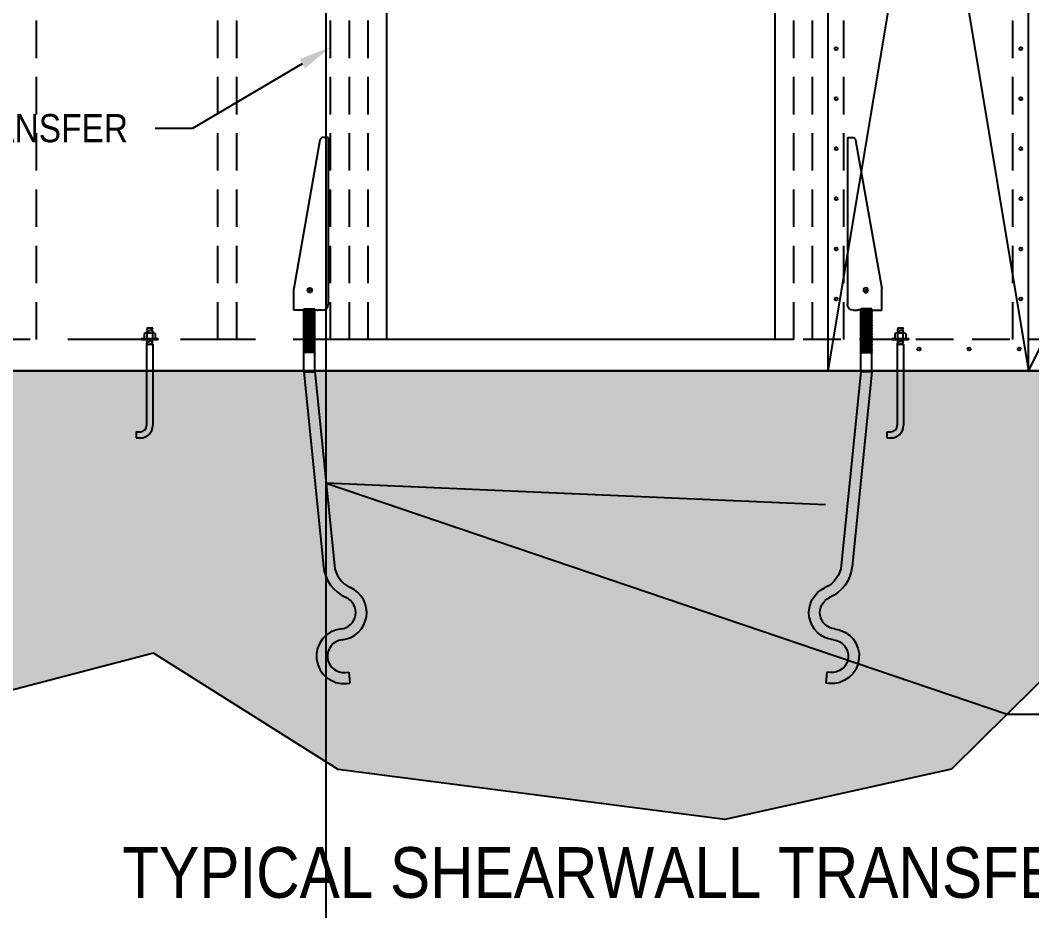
# Model space of a CAD drawing. Header units: inches. Extents: x -16404 to 14624, y -1591 to 16152.
# Drawn here: x -8966.4 to -8885.6, y 2950.8 to 3021.9 of the extents above; entities that cross this region are included whole.
import ezdxf
from ezdxf import colors
from ezdxf.entities.mleader import LeaderData, LeaderLine
from ezdxf.math import Vec2, Vec3

# ---------------------------------------------------------------- set-up
doc = ezdxf.new("R2010")
doc.units = ezdxf.units.IN
doc.header["$LTSCALE"] = 24
doc.header["$MEASUREMENT"] = 0
doc.linetypes.add('HIDDEN', pattern=[0.375, 0.25, -0.125])
doc.linetypes.add('HIDDEN2', pattern=[0.1875, 0.125, -0.0625])
doc.layers.get('0').update_dxf_attribs({"linetype": 'CONTINUOUS'})
doc.layers.add('NON-PLOT', color=253, linetype='CONTINUOUS', plot=False)
doc.layers.add('S-ANNO-GRID-NONPLOT', color=251, linetype='CONTINUOUS', plot=False)
for name, color, linetype in [('S-ANNO-NOTE', 4, 'CONTINUOUS'), ('S-CONC', 4, 'CONTINUOUS'), ('S-SIMPSON', 2, 'CONTINUOUS'), ('S-STEEL', 4, 'CONTINUOUS'), ('S-WOOD', 3, 'CONTINUOUS')]:
    doc.layers.add(name, color=color, linetype=linetype)
doc.layers.add('S-HATCH2', color=2, linetype='CONTINUOUS', transparency=0.5)
doc.styles.add('Arial', font='arial.ttf', dxfattribs={"width": 0.85})

# ---------------------------------------------------------------- blocks, each defined once
blk = doc.blocks.new('sstb28-f')
for p, q in [((-3.424, 28.183), (-3.424, 29.932)), ((-3.424, 29.932), (-2.543, 29.932)), ((-3.317, 29.805), (-2.649, 29.906)), ((-2.543, 28.423), (-2.543, 29.932)), ((-3.317, 29.68), (-2.649, 29.781)), ((-3.317, 29.555), (-2.649, 29.656)), ((-3.317, 29.43), (-2.649, 29.531)), ((-3.317, 29.305), (-2.649, 29.406)), ((-3.317, 29.18), (-2.649, 29.281)), ((-3.317, 29.055), (-2.649, 29.156)), ((-3.317, 28.93), (-2.649, 29.031)), ((-3.317, 28.805), (-2.649, 28.906)), ((-3.317, 28.68), (-2.649, 28.781)), ((-3.317, 28.555), (-2.649, 28.656)), ((-3.317, 28.431), (-2.649, 28.532)), ((-3.317, 28.306), (-2.649, 28.407)), ((-3.317, 28.181), (-2.649, 28.282)), ((-2.543, 24.965), (-2.543, 28.423)), ((-2.543, 28.298), (-2.543, 28.406)), ((-2.543, 28.173), (-2.543, 28.281)), ((-3.424, 24.965), (-3.424, 28.183)), ((-3.424, 28.058), (-3.424, 28.165)), ((-3.424, 27.933), (-3.424, 28.04)), ((-3.424, 27.808), (-3.424, 27.915)), ((-3.424, 27.683), (-3.424, 27.79)), ((-3.424, 27.558), (-3.424, 27.665)), ((-3.424, 27.433), (-3.424, 27.54)), ((-3.317, 28.056), (-2.649, 28.157)), ((-3.317, 27.931), (-2.649, 28.032)), ((-3.317, 27.806), (-2.649, 27.907)), ((-3.317, 27.681), (-2.649, 27.782)), ((-3.317, 27.556), (-2.649, 27.657)), ((-3.317, 27.431), (-2.649, 27.532)), ((-2.543, 28.048), (-2.543, 28.156)), ((-2.543, 27.923), (-2.543, 28.031)), ((-2.543, 27.798), (-2.543, 27.906)), ((-2.543, 27.673), (-2.543, 27.781)), ((-2.543, 27.548), (-2.543, 27.656)), ((-2.543, 27.423), (-2.543, 27.531)), ((-3.424, 27.308), (-3.424, 27.415)), ((-3.424, 27.183), (-3.424, 27.29)), ((-3.424, 27.058), (-3.424, 27.165)), ((-3.424, 26.933), (-3.424, 27.04)), ((-3.424, 26.808), (-3.424, 26.915)), ((-3.424, 26.683), (-3.424, 26.79)), ((-3.424, 26.558), (-3.424, 26.665)), ((-3.317, 27.306), (-2.649, 27.407)), ((-3.317, 27.181), (-2.649, 27.282)), ((-3.317, 27.056), (-2.649, 27.157)), ((-3.317, 26.931), (-2.649, 27.032)), ((-3.317, 26.806), (-2.649, 26.907)), ((-3.317, 26.681), (-2.649, 26.782)), ((-2.543, 27.298), (-2.543, 27.406)), ((-2.543, 27.173), (-2.543, 27.281)), ((-2.543, 27.048), (-2.543, 27.156)), ((-2.543, 26.923), (-2.543, 27.031)), ((-2.543, 26.798), (-2.543, 26.906)), ((-2.543, 26.673), (-2.543, 26.781)), ((-3.424, 26.433), (-3.424, 26.54)), ((-2.543, 26.432), (-3.424, 26.432)), ((-3.424, 26.308), (-3.424, 26.415)), ((-3.317, 26.556), (-2.649, 26.657)), ((-3.317, 26.431), (-2.649, 26.532)), ((-2.543, 26.548), (-2.543, 26.656)), ((-2.543, 26.423), (-2.543, 26.531)), ((-2.543, 26.298), (-2.543, 26.406)), ((-3.424, 24.965), (-3.392, 24.965)), ((-3.421, 24.903), (-1.859, 9.346)), ((-3.421, 24.903), (-2.541, 24.903)), ((-3.42, 24.903), (-3.392, 24.903)), ((-3.392, 24.965), (-2.543, 24.965)), ((-3.367, 24.934), (-2.599, 24.934)), ((-2.541, 24.903), (-0.991, 9.424)), ((-0.091, 0.87), (0.157, 0.896)), ((0.157, 0.896), (0.249, 0.026)), ((0, 0), (0.249, 0.026))]:
    blk.add_line(p, q)
for centre, radius, start, end in [((-3.299, 29.806), 0.125, 98.59725, 180), ((-2.668, 30.029), 0.125, 278.59725, 308.76762), ((-2.668, 29.904), 0.125, 278.59725, 0), ((-3.299, 29.681), 0.125, 98.59725, 180), ((-3.299, 29.556), 0.125, 98.59725, 180), ((-3.299, 29.431), 0.125, 98.59725, 180), ((-3.299, 29.306), 0.125, 98.59725, 180), ((-3.299, 29.181), 0.125, 98.59725, 180), ((-3.299, 29.056), 0.125, 98.59725, 180), ((-2.668, 29.779), 0.125, 278.59725, 0), ((-2.668, 29.654), 0.125, 278.59725, 0), ((-2.668, 29.529), 0.125, 278.59725, 0), ((-2.668, 29.404), 0.125, 278.59725, 0), ((-2.668, 29.279), 0.125, 278.59725, 0), ((-2.668, 29.154), 0.125, 278.59725, 0), ((-3.299, 28.931), 0.125, 98.59725, 180), ((-3.299, 28.806), 0.125, 98.59725, 180), ((-3.299, 28.681), 0.125, 98.59725, 180), ((-3.299, 28.556), 0.125, 98.59725, 180), ((-3.299, 28.431), 0.125, 98.59725, 180), ((-3.299, 28.308), 0.125, 98.59725, 180), ((-3.299, 28.183), 0.125, 98.59725, 180), ((-2.668, 29.029), 0.125, 278.59725, 0), ((-2.668, 28.904), 0.125, 278.59725, 0), ((-2.668, 28.779), 0.125, 278.59725, 0), ((-2.668, 28.656), 0.125, 278.59725, 0), ((-2.668, 28.531), 0.125, 278.59725, 0), ((-2.668, 28.406), 0.125, 278.59725, 0), ((-2.668, 28.281), 0.125, 278.59725, 0), ((-3.299, 28.058), 0.125, 98.59725, 180), ((-3.299, 27.933), 0.125, 98.59725, 180), ((-3.299, 27.808), 0.125, 98.59725, 180), ((-3.299, 27.683), 0.125, 98.59725, 180), ((-3.299, 27.558), 0.125, 98.59725, 180), ((-3.299, 27.433), 0.125, 98.59725, 180), ((-2.668, 28.156), 0.125, 278.59725, 0), ((-2.668, 28.031), 0.125, 278.59725, 0), ((-2.668, 27.906), 0.125, 278.59725, 0), ((-2.668, 27.781), 0.125, 278.59725, 0), ((-2.668, 27.656), 0.125, 278.59725, 0), ((-2.668, 27.531), 0.125, 278.59725, 0), ((-3.299, 27.308), 0.125, 98.59725, 180), ((-3.299, 27.183), 0.125, 98.59725, 180), ((-3.299, 27.058), 0.125, 98.59725, 180), ((-3.299, 26.933), 0.125, 98.59725, 180), ((-3.299, 26.808), 0.125, 98.59725, 180), ((-3.299, 26.683), 0.125, 98.59725, 180), ((-3.299, 26.558), 0.125, 98.59725, 180), ((-2.668, 27.406), 0.125, 278.59725, 0), ((-2.668, 27.281), 0.125, 278.59725, 0), ((-2.668, 27.156), 0.125, 278.59725, 0), ((-2.668, 27.031), 0.125, 278.59725, 0), ((-2.668, 26.906), 0.125, 278.59725, 0), ((-2.668, 26.781), 0.125, 278.59725, 0), ((-3.299, 26.433), 0.125, 98.59725, 180), ((-2.668, 26.656), 0.125, 278.59725, 0), ((-3.424, 24.934), 0.0312, 0, 90), ((-3.424, 24.934), 0.0312, 276.44448, 0.36205), ((-2.543, 24.934), 0.0312, 90, 180), ((-2.544, 24.933), 0.0306, 178.64238, 275.15145), ((1.188, 9.652), 3.062, 185.73062, 245.96089), ((1.185, 9.653), 2.188, 186, 246), ((-0.595, 5.656), 2.188, 276, 66), ((-0.595, 5.656), 1.312, 276, 65.96089), ((-0.229, 2.176), 2.188, 96, 276), ((-0.229, 2.176), 1.312, 96, 276)]:
    blk.add_arc(centre, radius, start, end)
blk = doc.blocks.new('phd6-r')
for p, q in [((2.75, 13.813), (2.335, 13.813)), ((2.75, 13.813), (2.75, 0.475)), ((2.089, 13.606), (0, 1.75)), ((0, 0), (0, 1.75)), ((0.813, 0), (0, 0)), ((0.824, 0.004), (0.813, 0)), ((0.992, 0.047), (0.992, 0.047)), ((1.469, 0.076), (1.281, 0.076)), ((1.57, 0.073), (1.57, 0.073)), ((1.668, 0.062), (1.668, 0.062)), ((2.275, 0), (1.937, 0))]:
    blk.add_line(p, q)
for points in [[(0.824, 0.004), (0.86, 0.014), (0.918, 0.03), (0.992, 0.047), (1.082, 0.062), (1.18, 0.073), (1.281, 0.076)], [(1.469, 0.076), (1.57, 0.073), (1.668, 0.062), (1.758, 0.047), (1.832, 0.03), (1.89, 0.014), (1.926, 0.004), (1.937, 0)]]:
    blk.add_lwpolyline(points)
for centre, radius in [((1.277, 1.601), 0.186), ((1.275, 1.6), 0.0312)]:
    blk.add_circle(centre, radius)
for centre, radius, start, end in [((2.335, 13.563), 0.25, 90, 170.00896), ((2.275, 0.475), 0.475, 270, 0)]:
    blk.add_arc(centre, radius, start, end)
blk = doc.blocks.new('Se_24x36_DETAILS_GRID')
blk.add_line((7.7674, 0), (7.7674, 7.6667))

msp = doc.modelspace()

# ---------------------------------------------------------------- hatches: boundary and pattern name
at = {"layer": 'S-HATCH2'}
h = msp.add_hatch(dxfattribs=at)
h.set_pattern_fill('AR-CONC', color=256, scale=1.5, style=0)
h.set_pattern_definition([(50, (-14926.962, 450.881), (10.758903, -0.941282), [1.125, -12.375]), (355, (-14926.962, 450.881), (-2.08127, 11.282882), [0.9, -9.9]), (100.45144, (-14926.066, 450.802), (8.677633, 10.3416), [0.956103, -10.517132]), (46.1842, (-14926.962, 453.881), (16.00862, -2.48279), [1.6875, -18.5625]), (96.63564, (-14925.628, 453.674), (14.01993, 14.61178), [1.434155, -15.775706]), (351.18416, (-14926.962, 453.88), (14.01993, 14.61178), [1.35, -14.85]), (21, (-14925.462, 453.131), (8.953606, -6.039283), [1.125, -12.375]), (326, (-14925.462, 453.131), (3.64973, 10.87725), [0.9, -9.9]), (71.45144, (-14924.716, 452.627), (12.603336, 4.837967), [0.956103, -10.517132]), (37.5, (-14926.9624, 450.8807), (0.1823978, 4.9934078), [0, -9.78, 0, -10.05, 0, -9.9375]), (7.5, (-14926.9624, 450.881), (3.946043, 5.9161757), [0, -5.73, 0, -9.555, 0, -3.7875]), (327.5, (-14930.3074, 450.8807), (8.0073365, -0.338323), [0, -3.75, 0, -11.7, 0, -15.525]), (317.5, (-14931.8074, 450.881), (8.7477925, 1.501575), [0, -4.875, 0, -7.77, 0, -11.025])])
h.paths.add_polyline_path([(-9120.56229, 2993.89113), (-9114.93405, 2973.73965), (-9102.60882, 2963.53791), (-9083.36065, 2972.40114), (-9068.68377, 2972.37467), (-9058.82903, 2964.91884), (-9039.90554, 2972.77842), (-9022.93795, 2965.09759), (-9008.08171, 2965.16888), (-8995.177, 2969.41411), (-8977.86273, 2965.56919), (-8955.73893, 2971.33657), (-8940.98106, 2962.04126), (-8910.10882, 2958.03593), (-8891.99252, 2962.07399), (-8883.11518, 2970.85596), (-8865.72829, 2967.89763), (-8854.44111, 2970.33276), (-8838.67527, 2963.11514), (-8820.11047, 2979.98765), (-8812.86746, 2993.89113)])

# ---------------------------------------------------------------- linework, layer by layer
at = {"layer": 'NON-PLOT', "transparency": 33554495}
msp.add_lwpolyline([(-8812.86746, 2993.89113), (-8820.11047, 2979.98765), (-8838.67527, 2963.11514), (-8854.44111, 2970.33276), (-8865.72829, 2967.89763), (-8883.11518, 2970.85596), (-8891.99252, 2962.07399), (-8910.10882, 2958.03593), (-8940.98106, 2962.04126), (-8955.73893, 2971.33657), (-8977.86273, 2965.56919), (-8995.177, 2969.41411), (-9008.08171, 2965.16888), (-9022.93795, 2965.09759), (-9039.90554, 2972.77842), (-9058.82903, 2964.91884), (-9068.68377, 2972.37467), (-9083.36065, 2972.40114), (-9102.60882, 2963.53791), (-9114.93405, 2973.73965), (-9120.56229, 2993.89113)], dxfattribs=at)
at = {"layer": 'S-CONC'}
msp.add_line((-9120.56229, 2993.89113), (-8812.86746, 2993.89113), dxfattribs=at)
at = {"layer": 'S-STEEL'}
for p, q in [((-8956.47581, 2996.88684), (-8956.47581, 2996.47621)), ((-8955.71842, 2996.909), (-8956.36762, 2996.909)), ((-8956.23144, 2997.26262), (-8956.29475, 2997.15462)), ((-8956.29475, 2997.15462), (-8956.23144, 2997.04662)), ((-8956.23144, 2997.04662), (-8956.29475, 2996.93862)), ((-8956.29475, 2996.93862), (-8956.27739, 2996.909)), ((-8956.25942, 2996.88684), (-8956.25942, 2996.47621)), ((-8955.79571, 2997.30731), (-8956.25764, 2997.30731)), ((-8956.25764, 2997.30731), (-8956.23144, 2997.26262)), ((-8956.23144, 2997.26262), (-8956.12244, 2997.30731)), ((-8956.23144, 2997.04662), (-8955.85902, 2997.19931)), ((-8956.04025, 2996.909), (-8955.85902, 2996.98331)), ((-8955.79571, 2997.30731), (-8955.85902, 2997.19931)), ((-8955.85902, 2997.19931), (-8955.79571, 2997.09131)), ((-8955.8255, 2997.03917), (-8955.85902, 2996.98331)), ((-8955.85902, 2996.98331), (-8955.81546, 2996.909)), ((-8955.82662, 2996.88684), (-8955.82662, 2996.47621)), ((-8955.79571, 2997.09131), (-8955.8255, 2997.03917)), ((-8955.61022, 2996.88684), (-8955.61022, 2996.47621)), ((-8896.5227, 2996.88684), (-8896.5227, 2996.47621)), ((-8895.7653, 2996.909), (-8896.4145, 2996.909)), ((-8896.27832, 2997.26262), (-8896.34164, 2997.15462)), ((-8896.34164, 2997.15462), (-8896.27832, 2997.04662)), ((-8896.27832, 2997.04662), (-8896.34164, 2996.93862)), ((-8896.34164, 2996.93862), (-8896.32428, 2996.909)), ((-8896.3063, 2996.88684), (-8896.3063, 2996.47621)), ((-8895.84259, 2997.30731), (-8896.30452, 2997.30731)), ((-8896.30452, 2997.30731), (-8896.27832, 2997.26262)), ((-8896.27832, 2997.26262), (-8896.16932, 2997.30731)), ((-8896.27832, 2997.04662), (-8895.9059, 2997.19931)), ((-8896.08713, 2996.909), (-8895.9059, 2996.98331)), ((-8895.84259, 2997.30731), (-8895.9059, 2997.19931)), ((-8895.9059, 2997.19931), (-8895.84259, 2997.09131)), ((-8895.87238, 2997.03917), (-8895.9059, 2996.98331)), ((-8895.9059, 2996.98331), (-8895.86234, 2996.909)), ((-8895.8735, 2996.88684), (-8895.8735, 2996.47621)), ((-8895.84259, 2997.09131), (-8895.87238, 2997.03917)), ((-8895.65711, 2996.88684), (-8895.65711, 2996.47621)), ((-8956.71817, 2996.47621), (-8955.36787, 2996.47621)), ((-8956.71817, 2996.39113), (-8956.71817, 2996.47621)), ((-8956.71817, 2996.39113), (-8955.36787, 2996.39113)), ((-8956.23568, 2996.39113), (-8956.29475, 2996.28688)), ((-8956.29475, 2996.28688), (-8956.23144, 2996.17887)), ((-8956.23144, 2996.17887), (-8956.29033, 2996.07842)), ((-8956.29033, 2996.07842), (-8956.29033, 2989.52332)), ((-8955.79571, 2996.00756), (-8956.29033, 2996.00756)), ((-8956.23144, 2996.17887), (-8955.85902, 2996.33157)), ((-8956.12244, 2996.00756), (-8955.85902, 2996.11556)), ((-8955.8241, 2996.39113), (-8955.85902, 2996.33157)), ((-8955.85902, 2996.33157), (-8955.79571, 2996.22357)), ((-8955.79571, 2996.22357), (-8955.85902, 2996.11556)), ((-8955.85902, 2996.11556), (-8955.79571, 2996.00756)), ((-8955.79571, 2996.00756), (-8955.79571, 2989.52332)), ((-8955.36787, 2996.39113), (-8955.36787, 2996.47621)), ((-8896.76505, 2996.47621), (-8895.41475, 2996.47621)), ((-8896.76505, 2996.39113), (-8896.76505, 2996.47621)), ((-8896.76505, 2996.39113), (-8895.41475, 2996.39113)), ((-8896.28256, 2996.39113), (-8896.34164, 2996.28688)), ((-8896.34164, 2996.28688), (-8896.27832, 2996.17887)), ((-8896.27832, 2996.17887), (-8896.33721, 2996.07842)), ((-8896.33721, 2996.07842), (-8896.33721, 2989.52332)), ((-8895.84259, 2996.00756), (-8896.33721, 2996.00756)), ((-8896.27832, 2996.17887), (-8895.9059, 2996.33157)), ((-8896.16932, 2996.00756), (-8895.9059, 2996.11556)), ((-8895.87098, 2996.39113), (-8895.9059, 2996.33157)), ((-8895.9059, 2996.33157), (-8895.84259, 2996.22357)), ((-8895.84259, 2996.22357), (-8895.9059, 2996.11556)), ((-8895.9059, 2996.11556), (-8895.84259, 2996.00756)), ((-8895.84259, 2996.00756), (-8895.84259, 2989.52332)), ((-8895.41475, 2996.39113), (-8895.41475, 2996.47621)), ((-8957.1147, 2989.0287), (-8957.1147, 2988.53407)), ((-8957.1147, 2989.0287), (-8956.78495, 2989.0287)), ((-8957.1147, 2988.53407), (-8956.78495, 2988.53407)), ((-8897.16159, 2989.0287), (-8897.16159, 2988.53407)), ((-8897.16159, 2989.0287), (-8896.83184, 2989.0287)), ((-8897.16159, 2988.53407), (-8896.83184, 2988.53407))]:
    msp.add_line(p, q, dxfattribs=at)
for centre, radius, start, end in [((-8956.36762, 2996.63379), 0.27521, 66.8491196, 113.1508804), ((-8956.04302, 2995.84141), 1.06759, 78.3052299, 101.6947701), ((-8955.71842, 2996.63379), 0.27521, 66.8491196, 113.1508804), ((-8896.4145, 2996.63379), 0.27521, 66.8491196, 113.1508804), ((-8896.0899, 2995.84141), 1.06759, 78.3052299, 101.6947701), ((-8895.7653, 2996.63379), 0.27521, 66.8491196, 113.1508804), ((-8956.78495, 2989.52332), 0.98925, 270, 0), ((-8956.78495, 2989.52332), 0.49462, 270, 0), ((-8896.83184, 2989.52332), 0.98925, 270, 0), ((-8896.83184, 2989.52332), 0.49462, 270, 0)]:
    msp.add_arc(centre, radius, start, end, dxfattribs=at)
at = {"layer": 'S-WOOD', "color": 1}
for p, q in [((-8901.83992, 2993.89113), (-8901.83992, 3101.89113)), ((-8885.83992, 2993.89113), (-8885.83992, 3098.89111)), ((-8901.83992, 2993.89113), (-8885.83992, 3089.89113)), ((-8901.83992, 3089.89113), (-8885.83992, 2993.89113)), ((-8885.83992, 2993.89113), (-8837.83992, 3089.89113))]:
    msp.add_line(p, q, dxfattribs=at)
at = {"layer": 'S-WOOD', "linetype": 'HIDDEN2'}
for p, q in [((-8965.08992, 2996.39113), (-8965.08992, 3098.89113)), ((-8950.58992, 2996.39113), (-8950.58992, 3098.89113)), ((-8949.08992, 2996.39113), (-8949.08992, 3098.89113)), ((-8941.58992, 2996.39113), (-8941.58992, 3098.89113)), ((-8940.08992, 2996.39113), (-8940.08992, 3098.89113)), ((-8903.08992, 2996.39113), (-8903.08992, 3098.89113)), ((-8900.58992, 2996.39113), (-8900.58992, 3098.89113)), ((-8887.08992, 2996.39113), (-8887.08992, 3098.89113)), ((-8938.58992, 2996.39113), (-8938.58992, 3070.89111)), ((-8904.58992, 2996.39113), (-8904.58992, 3070.89111)), ((-8837.83992, 2996.39113), (-8904.58992, 2996.39113))]:
    msp.add_line(p, q, dxfattribs=at)
at = {"layer": 'S-WOOD'}
for p, q in [((-8937.08992, 2996.39113), (-8937.08992, 3070.89111)), ((-8906.08992, 2996.39113), (-8906.08992, 3070.89111)), ((-8904.58992, 2996.39113), (-8938.58992, 2996.39113)), ((-8837.83992, 2993.89113), (-9120.56229, 2993.89113))]:
    msp.add_line(p, q, dxfattribs=at)
at = {"layer": 'S-WOOD', "linetype": 'HIDDEN'}
msp.add_line((-8938.58992, 2996.39113), (-9106.58992, 2996.39113), dxfattribs=at)
at = {"layer": 'S-WOOD', "color": 1}
for centre in [(-8901.21492, 3019.64113), (-8886.46492, 3019.64113), (-8901.21492, 3015.64113), (-8901.21492, 3015.64113), (-8886.46492, 3015.64113), (-8886.46492, 3015.64113), (-8901.21492, 3011.64113), (-8886.46492, 3011.64113), (-8901.21492, 3007.64113), (-8886.46492, 3007.64113), (-8901.21492, 3003.64113), (-8886.46492, 3003.64113), (-8901.21492, 2999.64113), (-8886.46492, 2999.64113), (-8898.5899, 2995.64113), (-8894.5899, 2995.64113), (-8890.5899, 2995.64113), (-8886.5899, 2995.64113)]:
    msp.add_circle(centre, 0.11946, dxfattribs=at)

# ---------------------------------------------------------------- block references
at = {"layer": 'S-ANNO-GRID-NONPLOT', "xscale": 24, "yscale": 24, "zscale": 24}
msp.add_blockref('Se_24x36_DETAILS_GRID', (-9128.3678, 2880), dxfattribs=at)
at = {"layer": 'S-SIMPSON', "color": 2}
msp.add_blockref('sstb28-f', (-8940.30014, 2968.92607), dxfattribs=at)
at = {"layer": 'S-SIMPSON', "color": 2, "xscale": -1}
msp.add_blockref('sstb28-f', (-8901.79146, 2968.92607), dxfattribs=at)
at = {"layer": 'S-STEEL'}
msp.add_blockref('phd6-r', (-8944.52616, 2998.73228), dxfattribs=at)
at = {"layer": 'S-STEEL', "xscale": -1}
msp.add_blockref('phd6-r', (-8897.56545, 2998.73228), dxfattribs=at)

# ---------------------------------------------------------------- texts
at = {"layer": 'S-ANNO-NOTE', "color": 6, "insert": (-8919.07995, 2951.73264), "char_height": 4.05, "width": 78.2787094, "attachment_point": 8, "style": 'Arial'}
msp.add_mtext('TYPICAL SHEARWALL TRANSFER', dxfattribs=at)

# ---------------------------------------------------------------- leaders
at = {"layer": 'S-ANNO-NOTE'}
ml = msp.add_multileader_mtext('Standard', dxfattribs=at)
ml.set_content('{\\C256;2-2x KING STUDS SUPPORTING HOLDOWN TRANSFER}', color=4, style='Arial')
ml.set_leader_properties(color=2)
ml.build(insert=Vec2(0, 0))
ml.multileader.update_dxf_attribs({"dogleg_length": 0.36, "arrow_head_size": 2.625, "scale": 24})
ctx = ml.context
ctx.base_point, ctx.scale, ctx.char_height, ctx.arrow_head_size, ctx.landing_gap_size, ctx.plane_origin = Vec3(-8991.95317, 3013.26856), 24, 2.25, 2.625, 2.16, Vec3(-8913.06588, 3311.60338)
ctx.text_align_type = 2
notes = []
notes.append((ctx, [(0, (1, 1, 0), (-8952.6125, 3013.26856), (-1, 0), 3, [(0, [(-8941.58992, 3019.77013)], 0, [])])]))
ctx.mtext.insert, ctx.mtext.width, ctx.mtext.alignment, ctx.mtext.flow_direction = Vec3(-8957.7725, 3014.41275), 32.7945021, 3, 5
ml = msp.add_multileader_mtext('Standard', dxfattribs=at)
ml.set_content('{\\C256;HOLDOWN PER PLAN}', color=4, style='Arial')
ml.set_leader_properties(color=2)
ml.build(insert=Vec2(0, 0))
ml.multileader.update_dxf_attribs({"dogleg_length": 0.36, "arrow_head_size": 2.625, "scale": 24})
ctx = ml.context
ctx.base_point, ctx.scale, ctx.char_height, ctx.arrow_head_size, ctx.landing_gap_size, ctx.plane_origin = Vec3(-8884.55385, 2966.46497), 24, 2.25, 2.625, 2.16, Vec3(-8844.19433, 3260.82835)
notes.append((ctx, [(1, (1, 1, 0), (-8887.55385, 2966.46497), (1, 0), 3, [(1, [(-8899.44954, 2983.0794), (-8941.9496, 2984.92928)], 0, [])])]))
ctx.mtext.insert, ctx.mtext.width, ctx.mtext.flow_direction = Vec3(-8882.39385, 2967.58997), 24.1980443, 5
ml = msp.add_multileader_mtext('Standard', dxfattribs=at)
ml.set_content('{\\C256;HOLDOWN PER PLAN, TYP}', color=4, style='Arial')
ml.set_leader_properties(color=2)
ml.build(insert=Vec2(0, 0))
ml.multileader.update_dxf_attribs({"dogleg_length": 0.36, "arrow_head_size": 2.625, "scale": 24})
ctx = ml.context
ctx.base_point, ctx.scale, ctx.char_height, ctx.arrow_head_size, ctx.landing_gap_size, ctx.plane_origin = Vec3(-9086.98605, 2966.26147), 24, 2.25, 2.625, 2.16, Vec3(-9074.38768, 3257.86062)
notes.append((ctx, [(1, (1, 1, 0), (-9089.98605, 2966.26147), (1, 0), 3, [(0, [(-9101.41613, 2983.41234)], 0, [])])]))
ctx.mtext.insert, ctx.mtext.width, ctx.mtext.flow_direction = Vec3(-9084.82605, 2967.60902), 24.1980443, 5
ml = msp.add_multileader_mtext('Standard', dxfattribs=at)
ml.set_content('{\\C256;HOLDOWNS IF INDICATED ON PLANS}', color=4, style='Arial')
ml.set_leader_properties(color=2)
ml.build(insert=Vec2(0, 0))
ml.multileader.update_dxf_attribs({"dogleg_length": 0.36, "arrow_head_size": 2.625, "scale": 24})
ctx = ml.context
ctx.base_point, ctx.scale, ctx.char_height, ctx.arrow_head_size, ctx.landing_gap_size, ctx.plane_origin = Vec3(-8629.62721, 2965.17789), 24, 2.25, 2.625, 2.16, Vec3(-8561.93328, 3260.8643)
ctx.text_align_type = 1
notes.append((ctx, [(1, (1, 1, 0), (-8632.62721, 2965.17789), (1, 0), 3, [(0, [(-8585.40558, 2982.07883)], 0, []), (2, [(-8620.1618, 2980.74047), (-8657.40596, 2982.13132)], 0, [])])]))
ctx.mtext.insert, ctx.mtext.width, ctx.mtext.alignment, ctx.mtext.flow_direction = Vec3(-8613.33545, 2966.32208), 29.4027233, 2, 5
for ctx, leaders in notes:
    for number, flags, end, landing, length, lines in leaders:
        leader = LeaderData()
        leader.index, (leader.has_last_leader_line, leader.has_dogleg_vector, leader.attachment_direction) = number, flags
        leader.last_leader_point, leader.dogleg_vector, leader.dogleg_length = Vec3(end), Vec3(landing), length
        for number, points, colour, breaks in lines:
            line = LeaderLine()
            line.index, line.vertices, line.color, line.breaks = number, Vec3.list(points), colors.encode_raw_color(colour), breaks
            leader.lines.append(line)
        ctx.leaders.append(leader)

doc.saveas('drawing.dxf')
